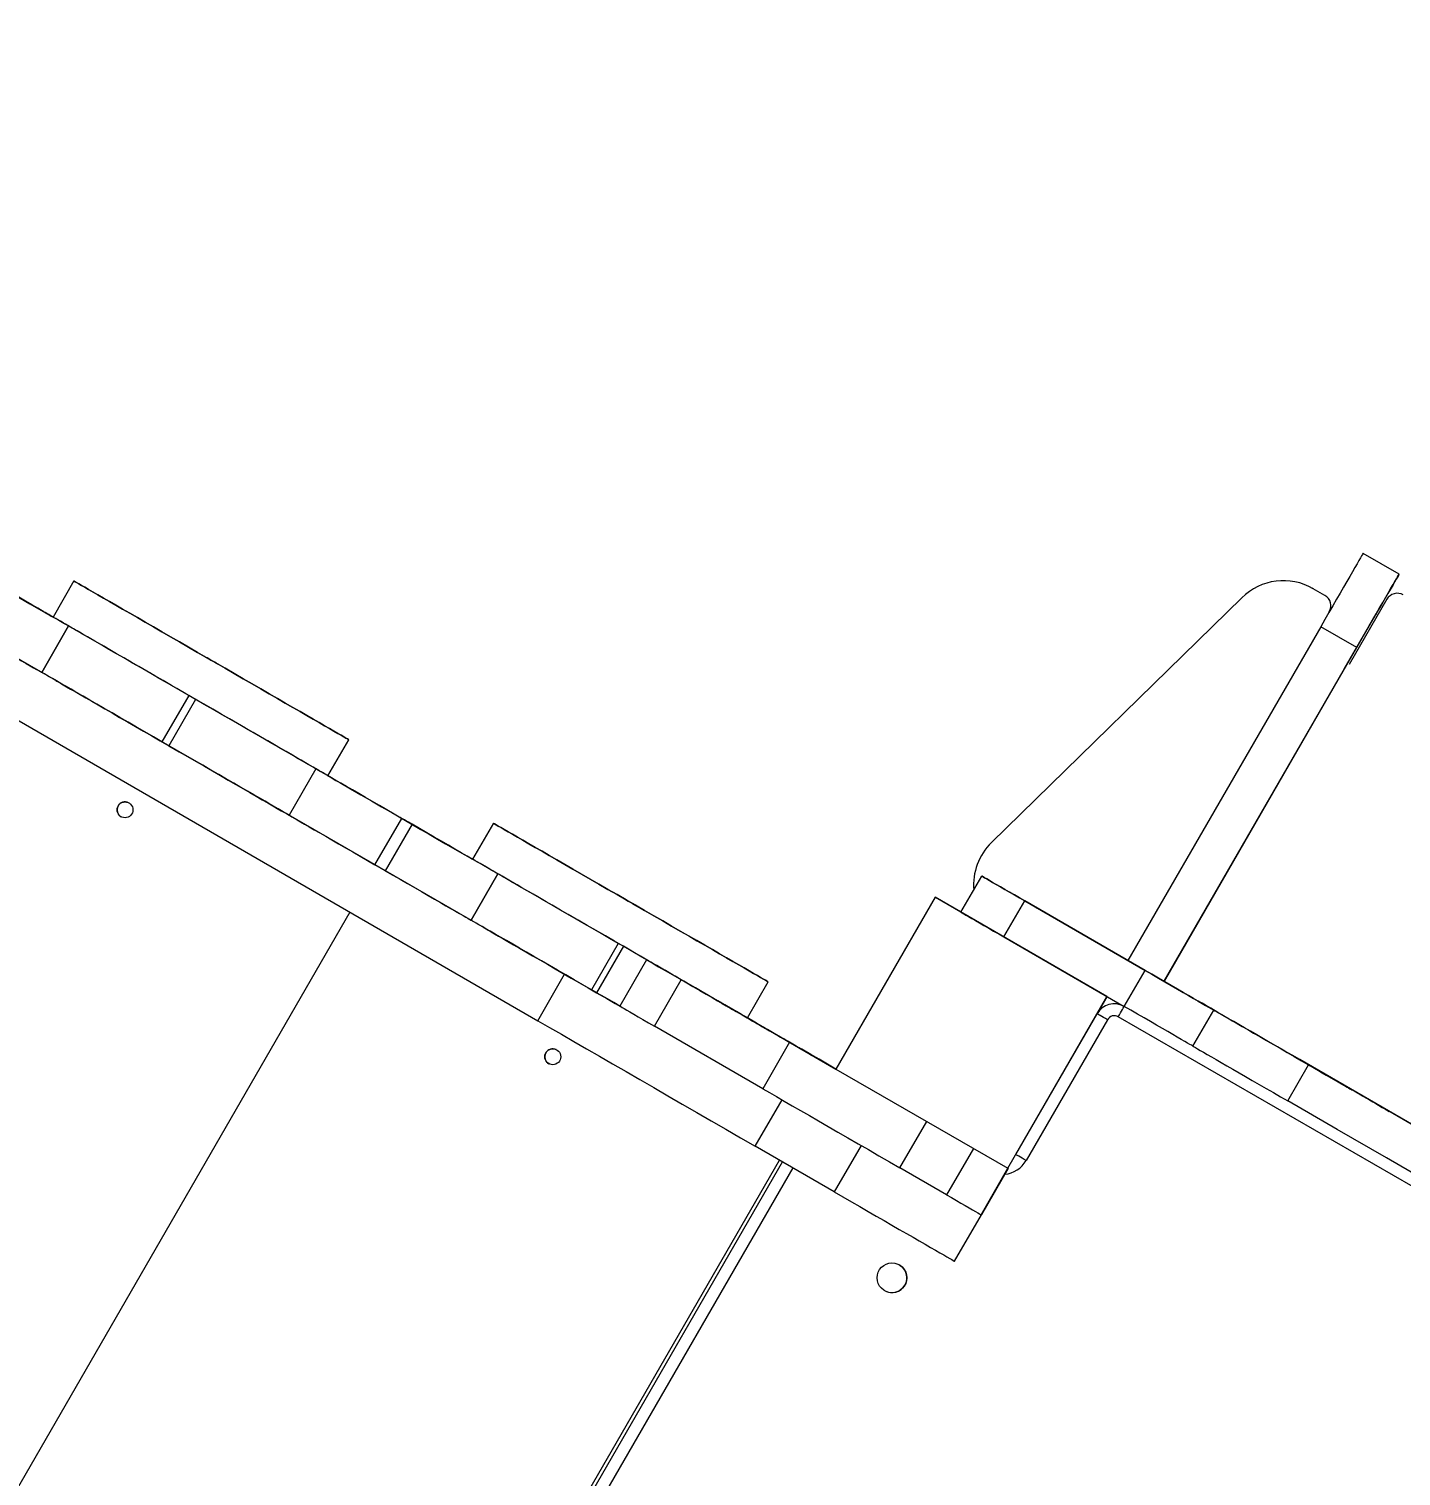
# Model space of a CAD drawing. Header units: millimetres. Extents: x -6089 to 4469, y -5168 to 4598.
# Drawn here: x 754 to 1445, y 1725 to 2454 of the extents above; entities that cross this region are included whole.
import ezdxf

# ---------------------------------------------------------------- set-up
doc = ezdxf.new("R2010")
doc.units = ezdxf.units.MM
doc.layers.add('DIKOM_РАЗМЕР_ОБЪЕКТА', color=7, linetype='Continuous')
doc.styles.add('style1', font='arial.ttf', dxfattribs={"width": 0.8})
doc.dimstyles.new('1-50', dxfattribs={"dimtxt": 300, "dimasz": 200, "dimexe": 100, "dimexo": 0, "dimgap": 100, "dimtad": 1, "dimdec": 0, "dimtxsty": 'style1', "dimcen": 0, "dimclrd": 7, "dimclre": 7, "dimadec": 1, "dimazin": 2, "dimtfac": 1, "dimtdec": 0, "dimtmove": 1, "dimatfit": 3, "dimfxl": 0, "dimlwd": 25, "dimlwe": 18, "dimarcsym": 0})

# ---------------------------------------------------------------- blocks, each defined once
blk = doc.blocks.new('*D16')
at = {"layer": 'Defpoints', "color": 0, "transparency": 16777216}
for p in [(252.15, 2454.22), (-3956.07, -2205.1), (1331.66, -2205.1)]:
    blk.add_point(p, dxfattribs=at)
at = {"layer": 'DIKOM_РАЗМЕР_ОБЪЕКТА', "color": 7, "lineweight": 18, "transparency": 16777216}
for p, q in [((252.15, 2454.22), (-4056.07, 2454.22)), ((1331.66, -2205.1), (-4056.07, -2205.1))]:
    blk.add_line(p, q, dxfattribs=at)
at = {"layer": 'DIKOM_РАЗМЕР_ОБЪЕКТА', "color": 7, "lineweight": 25, "transparency": 16777216}
blk.add_line((-3956.07, 2254.22), (-3956.07, -2005.1), dxfattribs=at)
at = {"layer": 'DIKOM_РАЗМЕР_ОБЪЕКТА', "color": 7, "transparency": 16777216}
for points in [[(-3989.41, 2254.22), (-3922.74, 2254.22), (-3956.07, 2454.22)], [(-3989.41, -2005.1), (-3922.74, -2005.1), (-3956.07, -2205.1)]]:
    blk.add_solid(points, dxfattribs=at)
at = {"layer": 'DIKOM_РАЗМЕР_ОБЪЕКТА', "color": 0, "transparency": 16777216, "insert": (-4209.25, 15.35), "char_height": 300, "attachment_point": 5, "rotation": 90, "style": 'style1'}
blk.add_mtext('4600', dxfattribs=at)

msp = doc.modelspace()

# ---------------------------------------------------------------- linework, layer by layer
at = {"color": 7, "linetype": 'Continuous', "lineweight": 15}
for p, q in [((1023.57, 1977.66), (419.08, 2326.66)), ((405.58, 2303.28), (1010.07, 1954.28)), ((1444.23, 2179.35), (1426.04, 2189.85)), ((776.15, 2175.93), (765.65, 2157.75)), ((1238.72, 2044.07), (1364.95, 2167.5)), ((1400.38, 2172.33), (1400.38, 2172.33)), ((1400.92, 2172.03), (1400.38, 2172.33)), ((1406.85, 2168.6), (1400.92, 2172.03)), ((1406.85, 2168.6), (1400.92, 2172.03)), ((1400.92, 2172.03), (1400.92, 2172.03)), ((1406.85, 2168.6), (1406.85, 2168.6)), ((1438.1, 2166.73), (1419.1, 2133.82)), ((760.47, 2160.74), (760.47, 2160.74)), ((759.94, 2129.87), (773.44, 2153.25)), ((773.44, 2153.25), (759.94, 2129.87)), ((773.44, 2153.25), (773.44, 2153.25)), ((1404.7, 2152.89), (1307.54, 1984.61)), ((1422.89, 2142.39), (1404.7, 2152.89)), ((1416.58, 2131.45), (1432.3, 2158.68)), ((1325.73, 1974.11), (1422.89, 2142.39)), ((759.94, 2129.87), (759.94, 2129.87)), ((766.87, 2125.87), (766.86, 2125.87)), ((766.87, 2125.86), (766.87, 2125.87)), ((1412.23, 2123.93), (1325.73, 1974.1)), ((834.06, 2118.25), (820.56, 2094.87)), ((837.53, 2116.25), (824.03, 2092.87)), ((837.53, 2116.25), (834.06, 2118.25)), ((824.03, 2092.87), (820.56, 2094.87)), ((904.22, 2077.75), (914.72, 2095.93)), ((824.01, 2092.88), (829.21, 2089.88)), ((898.13, 2081.26), (884.63, 2057.88)), ((898.13, 2081.26), (898.15, 2081.25)), ((904.22, 2077.75), (904.85, 2077.38)), ((904.23, 2077.74), (904.22, 2077.75)), ((904.23, 2077.74), (904.22, 2077.75)), ((904.23, 2077.74), (904.23, 2077.74)), ((909.42, 2074.74), (909.43, 2074.74)), ((927.93, 2032.88), (941.43, 2056.26)), ((946.62, 2053.26), (933.12, 2029.88)), ((946.62, 2053.26), (941.43, 2056.26)), ((987.64, 2053.83), (977.14, 2035.64)), ((976.1, 2036.25), (976.1, 2036.25)), ((933.12, 2029.88), (927.93, 2032.88)), ((976.43, 2004.88), (989.93, 2028.26)), ((989.93, 2028.26), (976.43, 2004.88)), ((989.93, 2028.26), (989.93, 2028.26)), ((1223.35, 2008.96), (1233.85, 2027.15)), ((1233.86, 2027.15), (1233.85, 2027.15)), ((1233.88, 2027.13), (1233.87, 2027.14)), ((1233.87, 2027.13), (1233.87, 2027.14)), ((1210.35, 2016.47), (1160.35, 1929.87)), ((1296.95, 1966.47), (1210.35, 2016.47)), ((1210.35, 2016.47), (1210.46, 2016.41)), ((1223.36, 2008.96), (1210.46, 2016.41)), ((1245, 1996.46), (1255.5, 2014.65)), ((1255.5, 2014.65), (1316.13, 1979.65)), ((1316.13, 1979.64), (1255.51, 2014.64)), ((1255.52, 2014.64), (1316.15, 1979.64)), ((1316.15, 1979.63), (1255.53, 2014.63)), ((915.32, 2008.98), (619.32, 1496.29)), ((976.43, 2004.88), (976.43, 2004.88)), ((982.49, 2001.37), (982.49, 2001.38)), ((982.5, 2001.37), (982.5, 2001.37)), ((1050.56, 1993.26), (1037.06, 1969.87)), ((1053.15, 1991.76), (1039.65, 1968.37)), ((1053.15, 1991.76), (1050.56, 1993.26)), ((1245, 1996.46), (1305.63, 1961.46)), ((1064.86, 1985), (1051.36, 1961.62)), ((1010.07, 1954.28), (1023.57, 1977.66)), ((1305.63, 1961.46), (1316.13, 1979.65)), ((1039.65, 1968.37), (1037.06, 1969.87)), ((1068.83, 1951.53), (1082.33, 1974.91)), ((1136.97, 1943.36), (1082.33, 1974.91)), ((1115.71, 1955.64), (1126.21, 1973.83)), ((1039.64, 1968.38), (1044.84, 1965.38)), ((1246.95, 1879.87), (1296.95, 1966.47)), ((1297.04, 1966.42), (1292.51, 1958.58)), ((1113.77, 1956.76), (1113.77, 1956.76)), ((1113.77, 1956.76), (1113.77, 1956.76)), ((1115.71, 1955.64), (1118.12, 1954.25)), ((1115.71, 1955.64), (1134.59, 1944.74)), ((1119.86, 1953.25), (1115.71, 1955.64)), ((1251, 1886.77), (1292, 1957.78)), ((1305.48, 1961.54), (1305.48, 1961.54)), ((1340.26, 1941.46), (1350.76, 1959.65)), ((1350.76, 1959.65), (1350.76, 1959.65)), ((1350.78, 1959.64), (1350.77, 1959.64)), ((1350.8, 1959.63), (1350.79, 1959.63)), ((1123.47, 1919.98), (1068.83, 1951.53)), ((1119.86, 1953.25), (1118.12, 1954.25)), ((1119.86, 1953.25), (1119.86, 1953.25)), ((1125.05, 1950.25), (1125.05, 1950.25)), ((1297.2, 1954.78), (1256.2, 1883.77)), ((1136.97, 1943.36), (1123.47, 1919.98)), ((1136.28, 1943.76), (1160.35, 1929.87)), ((1632.88, 1796.77), (1394.1, 1934.63)), ((1394.54, 1934.38), (1394.54, 1934.37)), ((1160.35, 1929.87), (1246.95, 1879.87)), ((1388.12, 1913.83), (1398.62, 1932.02)), ((1402.26, 1929.92), (1407.17, 1927.08)), ((1411.02, 1924.86), (1413.29, 1923.55)), ((1413.29, 1923.55), (1413.29, 1923.55)), ((1420.08, 1919.63), (1420.26, 1919.52)), ((1420.52, 1919.38), (1420.53, 1919.37)), ((1424.38, 1917.14), (1429.29, 1914.31)), ((1437, 1909.86), (1439.26, 1908.56)), ((1159.5, 1868.01), (1119.64, 1891.02)), ((835.83, 1371.29), (1131.83, 1883.98)), ((835.83, 1371.29), (1131.83, 1883.98)), ((837.4, 1370.39), (1133.4, 1883.07)), ((1216.14, 1866.48), (1192.6, 1880.07)), ((1233.46, 1856.48), (1246.96, 1879.86)), ((1246.99, 1879.85), (1233.49, 1856.46)), ((1233.64, 1856.38), (1247.14, 1879.76)), ((1247.15, 1879.75), (1233.65, 1856.37)), ((1246.95, 1879.87), (1246.99, 1879.85)), ((1246.99, 1879.85), (1246.96, 1879.86)), ((1247.14, 1879.76), (1246.99, 1879.85)), ((1247, 1879.84), (1247.15, 1879.75)), ((1247.15, 1879.75), (1247.14, 1879.76)), ((1220.12, 1833), (1233.62, 1856.39)), ((1220.14, 1832.99), (1233.64, 1856.38)), ((1233.62, 1856.39), (1233.47, 1856.47)), ((1233.64, 1856.38), (1233.62, 1856.39)), ((1233.65, 1856.37), (1233.64, 1856.38)), ((1220.12, 1833), (1220.14, 1832.99)), ((1184.97, 1818.08), (1184.97, 1818.08))]:
    msp.add_line(p, q, dxfattribs=at)
at = {"color": 8, "linetype": 'Continuous', "lineweight": 15}
for p, q in [((760.47, 2160.74), (760.47, 2160.74)), ((1255.52, 2014.64), (1255.52, 2014.64)), ((1316.15, 1979.64), (1316.15, 1979.64)), ((1686.5, 1734.63), (1302.66, 1956.25)), ((1394.54, 1934.37), (1394.54, 1934.37)), ((1402.26, 1929.92), (1402.26, 1929.92)), ((1407.17, 1927.08), (1407.17, 1927.08)), ((1411.02, 1924.86), (1411.02, 1924.86)), ((1119.64, 1891.02), (1133.14, 1914.4)), ((1192.6, 1880.07), (1206.1, 1903.45)), ((1173, 1891.39), (1159.5, 1868.01)), ((1229.64, 1889.86), (1216.14, 1866.48)), ((1138.59, 1880.07), (842.59, 1367.39))]:
    msp.add_line(p, q, dxfattribs=at)
at = {"color": 7, "linetype": 'Continuous', "lineweight": 15, "flags": 128}
for points in [[(1426.04, 2189.85), (1425.97, 2189.73), (1425.73, 2189.3), (1425.31, 2188.57), (1424.71, 2187.54), (1423.95, 2186.22), (1423.02, 2184.62), (1421.94, 2182.75), (1420.71, 2180.62), (1419.34, 2178.25), (1417.84, 2175.65), (1416.23, 2172.85), (1414.5, 2169.86), (1412.68, 2166.7), (1410.77, 2163.4), (1408.8, 2159.99), (1406.77, 2156.47), (1404.7, 2152.89)], [(773.44, 2153.25), (773.27, 2153.35), (772.78, 2153.63), (771.96, 2154.1), (770.82, 2154.76), (769.38, 2155.59), (767.63, 2156.6), (765.6, 2157.77), (763.3, 2159.1), (760.75, 2160.57), (757.97, 2162.18), (754.97, 2163.91), (751.78, 2165.75), (748.43, 2167.69), (744.94, 2169.7), (741.34, 2171.78), (737.65, 2173.91), (733.91, 2176.07), (730.13, 2178.25)], [(776.15, 2175.93), (776.31, 2175.84), (776.77, 2175.57), (777.54, 2175.13), (778.62, 2174.51), (779.99, 2173.72), (781.65, 2172.76), (783.6, 2171.63), (785.83, 2170.35), (788.32, 2168.91), (791.07, 2167.32), (794.06, 2165.6), (797.27, 2163.74), (800.71, 2161.75), (804.34, 2159.66), (808.16, 2157.45), (812.14, 2155.15), (816.28, 2152.77), (820.54, 2150.31), (824.91, 2147.78), (829.38, 2145.2), (833.92, 2142.58), (838.51, 2139.93), (843.13, 2137.27), (847.76, 2134.59), (852.38, 2131.92), (856.96, 2129.28), (861.5, 2126.66), (865.97, 2124.08), (870.34, 2121.55), (874.6, 2119.09), (878.74, 2116.71), (882.72, 2114.41), (886.54, 2112.2), (890.17, 2110.1), (893.6, 2108.12), (896.82, 2106.26), (899.81, 2104.54), (902.56, 2102.95), (905.05, 2101.51), (907.27, 2100.23), (909.22, 2099.1), (910.89, 2098.14), (912.26, 2097.35), (913.33, 2096.73), (914.1, 2096.29), (914.56, 2096.02), (914.72, 2095.93), (914.56, 2096.02), (914.1, 2096.29), (913.33, 2096.73), (912.25, 2097.35), (910.88, 2098.15), (909.22, 2099.11), (907.27, 2100.23), (905.04, 2101.52), (902.55, 2102.96), (899.8, 2104.54), (896.82, 2106.27), (893.6, 2108.13), (890.16, 2110.11), (886.53, 2112.21), (882.71, 2114.41), (878.73, 2116.71), (874.59, 2119.1), (870.33, 2121.56), (865.96, 2124.08), (861.49, 2126.66), (856.95, 2129.28), (852.37, 2131.93), (847.75, 2134.6), (843.12, 2137.27), (838.5, 2139.94), (833.91, 2142.59), (829.37, 2145.21), (824.9, 2147.79), (820.53, 2150.31), (816.27, 2152.77), (812.14, 2155.16), (808.15, 2157.46), (804.33, 2159.66), (800.7, 2161.76), (797.27, 2163.74), (794.05, 2165.6), (791.06, 2167.33), (788.31, 2168.91), (785.82, 2170.35), (783.6, 2171.63), (781.65, 2172.76), (779.99, 2173.72), (778.61, 2174.51), (777.54, 2175.13), (776.77, 2175.58), (776.31, 2175.84), (776.15, 2175.93)], [(1422.89, 2142.39), (1424.96, 2145.97), (1426.98, 2149.49), (1428.96, 2152.9), (1430.86, 2156.2), (1432.69, 2159.36), (1434.41, 2162.35), (1436.03, 2165.15), (1437.53, 2167.75), (1438.9, 2170.12), (1440.13, 2172.25), (1441.21, 2174.12), (1442.14, 2175.72), (1442.9, 2177.04), (1443.49, 2178.07), (1443.91, 2178.8), (1444.16, 2179.23), (1444.23, 2179.35), (1444.12, 2179.16), (1443.84, 2178.67), (1443.38, 2177.87), (1442.75, 2176.78), (1441.95, 2175.4), (1440.99, 2173.73), (1439.88, 2171.8), (1438.62, 2169.62), (1437.22, 2167.2), (1435.69, 2164.55), (1434.05, 2161.71), (1432.3, 2158.68)], [(747.08, 2168.47), (754.01, 2164.47), (760.73, 2160.59), (765.65, 2157.75)], [(765.59, 2157.78), (764.75, 2158.27), (763.55, 2158.96), (762.5, 2159.57), (761.64, 2160.06), (761, 2160.43), (760.6, 2160.66), (760.47, 2160.74)], [(760.47, 2160.74), (760.6, 2160.66), (761, 2160.43), (761.64, 2160.07), (762.5, 2159.57), (763.55, 2158.96), (764.75, 2158.27), (765.64, 2157.75)], [(716.63, 2154.87), (720.41, 2152.69), (724.15, 2150.53), (727.84, 2148.4), (731.44, 2146.32), (734.93, 2144.3), (738.28, 2142.37), (741.47, 2140.53), (744.47, 2138.8), (747.25, 2137.19), (749.8, 2135.72), (752.1, 2134.39), (754.13, 2133.22), (755.88, 2132.21), (757.32, 2131.38), (758.46, 2130.72), (759.28, 2130.25), (759.77, 2129.96), (759.94, 2129.87)], [(904.22, 2077.75), (904.22, 2077.75), (904.06, 2077.83), (903.6, 2078.1), (902.83, 2078.55), (901.75, 2079.17), (900.38, 2079.96), (898.72, 2080.92), (896.77, 2082.05), (894.54, 2083.33), (892.05, 2084.77), (889.3, 2086.35), (886.32, 2088.08), (883.1, 2089.94), (879.66, 2091.92), (876.03, 2094.02), (872.21, 2096.22), (868.23, 2098.52), (864.09, 2100.91), (859.83, 2103.37), (855.46, 2105.9), (850.99, 2108.48), (846.45, 2111.09), (841.87, 2113.74), (837.25, 2116.41), (832.62, 2119.08), (828, 2121.75), (823.41, 2124.4), (818.87, 2127.02), (814.4, 2129.6), (810.03, 2132.12), (805.77, 2134.58), (801.64, 2136.97), (797.65, 2139.27), (793.83, 2141.47), (790.2, 2143.57), (786.77, 2145.55), (783.55, 2147.41), (780.56, 2149.14), (777.81, 2150.72), (775.32, 2152.16), (773.1, 2153.45), (771.15, 2154.57), (769.49, 2155.53), (768.11, 2156.32), (767.04, 2156.94), (766.27, 2157.39), (765.81, 2157.66), (765.65, 2157.75), (765.65, 2157.75)], [(834.06, 2118.25), (829.74, 2120.75), (825.44, 2123.23), (821.18, 2125.69), (816.98, 2128.11), (812.88, 2130.48), (808.88, 2132.79), (805.01, 2135.02), (801.29, 2137.17), (797.73, 2139.22), (794.36, 2141.17), (791.2, 2143), (788.25, 2144.7), (785.53, 2146.27), (783.06, 2147.69), (780.85, 2148.97), (778.92, 2150.09), (777.26, 2151.04), (775.89, 2151.83), (774.82, 2152.45), (774.06, 2152.89), (773.59, 2153.16), (773.44, 2153.25)], [(841.97, 2137.93), (842.13, 2137.84), (842.57, 2137.58), (843.28, 2137.18), (844.17, 2136.66), (845.18, 2136.08), (846.21, 2135.49), (847.17, 2134.93), (847.98, 2134.47), (848.56, 2134.13), (848.86, 2133.95), (848.86, 2133.95), (848.56, 2134.13), (847.97, 2134.47), (847.17, 2134.93), (846.21, 2135.49), (845.18, 2136.08), (844.17, 2136.66), (843.28, 2137.18), (842.57, 2137.58), (842.13, 2137.84), (841.97, 2137.93)], [(820.56, 2094.87), (816.24, 2097.36), (811.94, 2099.85), (807.68, 2102.31), (803.48, 2104.73), (799.38, 2107.1), (795.38, 2109.41), (791.51, 2111.64), (787.79, 2113.79), (784.23, 2115.84), (780.86, 2117.79), (777.7, 2119.62), (774.75, 2121.32), (772.03, 2122.89), (769.56, 2124.31), (767.35, 2125.59), (765.42, 2126.7), (763.76, 2127.66), (762.39, 2128.45), (761.32, 2129.07), (760.56, 2129.51), (760.09, 2129.78), (759.94, 2129.87)], [(766.86, 2125.87), (767.02, 2125.78), (767.49, 2125.5), (768.29, 2125.05), (769.39, 2124.41), (770.81, 2123.59), (772.52, 2122.61), (774.51, 2121.45), (776.79, 2120.14), (779.32, 2118.67), (782.11, 2117.07), (785.13, 2115.32), (788.37, 2113.45), (791.81, 2111.46), (795.43, 2109.38), (799.21, 2107.19), (803.13, 2104.93), (807.16, 2102.6), (811.29, 2100.22), (815.49, 2097.79), (819.74, 2095.34), (824.01, 2092.88)], [(898.15, 2081.25), (897.99, 2081.34), (897.53, 2081.61), (896.76, 2082.05), (895.69, 2082.67), (894.32, 2083.46), (892.67, 2084.41), (890.73, 2085.53), (888.52, 2086.81), (886.06, 2088.23), (883.34, 2089.8), (880.39, 2091.5), (877.23, 2093.33), (873.86, 2095.27), (870.3, 2097.33), (866.58, 2099.47), (862.71, 2101.71), (858.71, 2104.02), (854.61, 2106.39), (850.41, 2108.81), (846.16, 2111.27), (841.85, 2113.75), (837.53, 2116.25)], [(884.63, 2057.88), (884.49, 2057.96), (884.03, 2058.22), (883.26, 2058.67), (882.19, 2059.29), (880.82, 2060.07), (879.17, 2061.03), (877.23, 2062.15), (875.02, 2063.42), (872.56, 2064.85), (869.84, 2066.42), (866.89, 2068.12), (863.73, 2069.95), (860.36, 2071.89), (856.8, 2073.94), (853.08, 2076.09), (849.21, 2078.33), (845.21, 2080.63), (841.11, 2083.01), (836.91, 2085.43), (832.66, 2087.88), (828.35, 2090.37), (824.03, 2092.87)], [(829.21, 2089.88), (833.48, 2087.41), (837.73, 2084.96), (841.93, 2082.53), (846.05, 2080.15), (850.09, 2077.82), (854.01, 2075.56), (857.79, 2073.38), (861.41, 2071.29), (864.84, 2069.3), (868.08, 2067.43), (871.11, 2065.68), (873.9, 2064.07), (876.43, 2062.61), (878.71, 2061.3), (880.71, 2060.14), (882.42, 2059.16), (883.83, 2058.34), (884.63, 2057.88)], [(941.43, 2056.26), (937.65, 2058.44), (933.91, 2060.6), (930.22, 2062.73), (926.62, 2064.81), (923.13, 2066.83), (919.78, 2068.76), (916.59, 2070.6), (913.6, 2072.33), (910.81, 2073.94), (908.26, 2075.41), (905.96, 2076.74), (903.93, 2077.91), (902.19, 2078.92), (900.74, 2079.75), (899.61, 2080.41), (898.79, 2080.88), (898.3, 2081.16), (898.13, 2081.26)], [(909.43, 2074.74), (909.29, 2074.82), (908.9, 2075.04), (908.26, 2075.41), (907.4, 2075.91), (906.35, 2076.52), (905.15, 2077.21), (904.22, 2077.75)], [(904.26, 2077.72), (905.15, 2077.21), (906.35, 2076.52), (907.4, 2075.91), (908.26, 2075.41), (908.9, 2075.04), (909.29, 2074.82), (909.42, 2074.74)], [(904.85, 2077.38), (910.22, 2074.28), (915.58, 2071.19), (920.89, 2068.12), (926.14, 2065.09), (931.31, 2062.11), (936.37, 2059.18), (941.32, 2056.33), (946.12, 2053.55), (950.77, 2050.87), (955.23, 2048.29), (959.51, 2045.82), (963.57, 2043.48)], [(884.63, 2057.88), (884.8, 2057.78), (885.29, 2057.5), (886.11, 2057.02), (887.24, 2056.37), (888.69, 2055.53), (890.43, 2054.53), (892.46, 2053.36), (894.76, 2052.03), (897.31, 2050.55), (900.1, 2048.95), (903.09, 2047.22), (906.28, 2045.38), (909.63, 2043.44), (913.12, 2041.43), (916.72, 2039.35), (920.41, 2037.22), (924.15, 2035.06), (927.93, 2032.88)], [(940.57, 2056.76), (940.72, 2056.67), (941.17, 2056.41), (941.87, 2056.01), (942.76, 2055.49), (943.77, 2054.91), (944.8, 2054.31), (945.76, 2053.76), (946.57, 2053.29), (947.15, 2052.96), (947.46, 2052.78), (947.46, 2052.78), (947.15, 2052.96), (946.57, 2053.29), (945.76, 2053.76), (944.8, 2054.31), (943.77, 2054.91), (942.77, 2055.49), (941.87, 2056.01), (941.17, 2056.41), (940.72, 2056.67), (940.57, 2056.76)], [(944.5, 2054.49), (944.65, 2054.4), (945.1, 2054.14), (945.8, 2053.74), (946.7, 2053.22), (947.7, 2052.64), (948.73, 2052.04), (949.7, 2051.49), (950.5, 2051.02), (951.08, 2050.69), (951.39, 2050.51), (951.39, 2050.51), (951.08, 2050.69), (950.5, 2051.02), (949.7, 2051.49), (948.73, 2052.04), (947.7, 2052.64), (946.7, 2053.22), (945.8, 2053.73), (945.1, 2054.14), (944.65, 2054.4), (944.5, 2054.49)], [(989.93, 2028.26), (989.76, 2028.35), (989.27, 2028.64), (988.45, 2029.11), (987.32, 2029.77), (985.87, 2030.6), (984.13, 2031.61), (982.1, 2032.78), (979.8, 2034.11), (977.24, 2035.58), (974.46, 2037.19), (971.46, 2038.92), (968.28, 2040.76), (964.93, 2042.69), (961.44, 2044.71), (957.83, 2046.79), (954.14, 2048.92), (950.4, 2051.08), (946.62, 2053.26)], [(987.64, 2053.83), (987.8, 2053.74), (988.26, 2053.47), (989.03, 2053.03), (990.1, 2052.41), (991.48, 2051.61), (993.14, 2050.65), (995.09, 2049.53), (997.32, 2048.24), (999.81, 2046.8), (1002.55, 2045.22), (1005.54, 2043.49), (1008.76, 2041.63), (1012.2, 2039.65), (1015.83, 2037.55), (1019.65, 2035.35), (1023.63, 2033.05), (1027.77, 2030.66), (1032.03, 2028.2), (1036.4, 2025.68), (1040.87, 2023.1), (1045.41, 2020.48), (1049.99, 2017.83), (1054.61, 2015.16), (1059.24, 2012.49), (1063.86, 2009.82), (1068.45, 2007.17), (1072.99, 2004.55), (1077.46, 2001.97), (1081.83, 1999.45), (1086.09, 1996.99), (1090.22, 1994.6), (1094.21, 1992.3), (1098.02, 1990.1), (1101.66, 1988), (1105.09, 1986.02), (1108.31, 1984.16), (1111.3, 1982.43), (1114.05, 1980.85), (1116.54, 1979.41), (1118.76, 1978.13), (1120.71, 1977), (1122.37, 1976.04), (1123.75, 1975.25), (1124.82, 1974.63), (1125.59, 1974.18), (1126.05, 1973.92), (1126.21, 1973.83), (1126.05, 1973.92), (1125.59, 1974.19), (1124.82, 1974.63), (1123.74, 1975.25), (1122.37, 1976.04), (1120.71, 1977), (1118.76, 1978.13), (1116.53, 1979.41), (1114.04, 1980.85), (1111.29, 1982.44), (1108.3, 1984.16), (1105.08, 1986.02), (1101.65, 1988.01), (1098.02, 1990.1), (1094.2, 1992.31), (1090.22, 1994.61), (1086.08, 1996.99), (1081.82, 1999.45), (1077.45, 2001.98), (1072.98, 2004.56), (1068.44, 2007.18), (1063.85, 2009.83), (1059.23, 2012.49), (1054.6, 2015.17), (1049.98, 2017.83), (1045.4, 2020.48), (1040.86, 2023.1), (1036.39, 2025.68), (1032.02, 2028.21), (1027.76, 2030.67), (1023.62, 2033.05), (1019.64, 2035.35), (1015.82, 2037.56), (1012.19, 2039.66), (1008.76, 2041.64), (1005.54, 2043.5), (1002.55, 2045.22), (999.8, 2046.81), (997.31, 2048.25), (995.09, 2049.53), (993.14, 2050.66), (991.47, 2051.62), (990.1, 2052.41), (989.03, 2053.03), (988.26, 2053.47), (987.8, 2053.74), (987.64, 2053.83)], [(963.57, 2043.48), (970.51, 2039.47), (977.14, 2035.64)], [(977.14, 2035.64), (976.62, 2035.94), (976.23, 2036.17), (976.1, 2036.25)], [(976.1, 2036.25), (976.23, 2036.17), (976.62, 2035.94), (977.14, 2035.64)], [(1115.71, 1955.64), (1115.71, 1955.64), (1115.55, 1955.73), (1115.09, 1956), (1114.32, 1956.44), (1113.24, 1957.06), (1111.87, 1957.86), (1110.21, 1958.82), (1108.26, 1959.94), (1106.03, 1961.23), (1103.54, 1962.67), (1100.79, 1964.25), (1097.8, 1965.98), (1094.58, 1967.84), (1091.15, 1969.82), (1087.52, 1971.92), (1083.7, 1974.12), (1079.72, 1976.42), (1075.58, 1978.81), (1071.32, 1981.27), (1066.95, 1983.79), (1062.48, 1986.37), (1057.94, 1988.99), (1053.35, 1991.64), (1048.73, 1994.31), (1044.1, 1996.98), (1039.48, 1999.65), (1034.9, 2002.3), (1030.36, 2004.92), (1025.89, 2007.5), (1021.52, 2010.02), (1017.26, 2012.48), (1013.12, 2014.87), (1009.14, 2017.17), (1005.32, 2019.37), (1001.69, 2021.47), (998.26, 2023.45), (995.04, 2025.31), (992.05, 2027.04), (989.3, 2028.62), (986.81, 2030.06), (984.59, 2031.34), (982.64, 2032.47), (980.97, 2033.43), (979.6, 2034.22), (978.53, 2034.84), (977.76, 2035.29), (977.3, 2035.55), (977.14, 2035.64), (977.14, 2035.64)], [(933.12, 2029.88), (936.9, 2027.7), (940.64, 2025.54), (944.33, 2023.41), (947.94, 2021.33), (951.43, 2019.31), (954.78, 2017.38), (957.96, 2015.54), (960.96, 2013.81), (963.74, 2012.2), (966.3, 2010.73), (968.6, 2009.4), (970.63, 2008.23), (972.37, 2007.22), (973.82, 2006.38), (974.95, 2005.73), (975.77, 2005.26), (976.26, 2004.97), (976.43, 2004.88)], [(1050.56, 1993.26), (1046.23, 1995.75), (1041.93, 1998.24), (1037.67, 2000.7), (1033.48, 2003.12), (1029.37, 2005.49), (1025.37, 2007.8), (1021.5, 2010.03), (1017.78, 2012.18), (1014.23, 2014.23), (1010.86, 2016.18), (1007.69, 2018.01), (1004.74, 2019.71), (1002.02, 2021.28), (999.56, 2022.7), (997.35, 2023.98), (995.41, 2025.09), (993.75, 2026.05), (992.39, 2026.84), (991.32, 2027.46), (990.55, 2027.9), (990.08, 2028.17), (989.93, 2028.26)], [(1233.85, 2027.15), (1234.01, 2027.06), (1234.48, 2026.78), (1235.26, 2026.33), (1236.33, 2025.72), (1237.69, 2024.93), (1239.3, 2024), (1241.15, 2022.94), (1243.21, 2021.75), (1245.44, 2020.46), (1247.83, 2019.08), (1250.32, 2017.64), (1252.89, 2016.15), (1255.5, 2014.65)], [(1255.51, 2014.64), (1252.9, 2016.15), (1250.33, 2017.64), (1247.83, 2019.08), (1245.45, 2020.45), (1243.21, 2021.75), (1241.15, 2022.93), (1239.3, 2024), (1237.69, 2024.93), (1236.34, 2025.71), (1235.26, 2026.33), (1234.49, 2026.78), (1234.02, 2027.05), (1233.86, 2027.15)], [(1233.87, 2027.14), (1234.03, 2027.04), (1234.5, 2026.77), (1235.28, 2026.32), (1236.35, 2025.7), (1237.71, 2024.92), (1239.32, 2023.99), (1241.17, 2022.92), (1243.23, 2021.74), (1245.46, 2020.45), (1247.85, 2019.07), (1250.34, 2017.63), (1252.91, 2016.14), (1255.52, 2014.64)], [(1255.53, 2014.63), (1252.92, 2016.14), (1250.35, 2017.62), (1247.85, 2019.07), (1245.47, 2020.44), (1243.23, 2021.73), (1241.17, 2022.92), (1239.32, 2023.99), (1237.71, 2024.92), (1236.36, 2025.7), (1235.28, 2026.32), (1234.51, 2026.77), (1234.04, 2027.04), (1233.88, 2027.13)], [(1053.46, 2015.83), (1053.61, 2015.74), (1054.06, 2015.48), (1054.76, 2015.08), (1055.66, 2014.56), (1056.67, 2013.98), (1057.7, 2013.38), (1058.66, 2012.83), (1059.46, 2012.36), (1060.05, 2012.03), (1060.35, 2011.85), (1060.35, 2011.85), (1060.04, 2012.03), (1059.46, 2012.36), (1058.66, 2012.83), (1057.69, 2013.38), (1056.66, 2013.98), (1055.66, 2014.56), (1054.76, 2015.08), (1054.06, 2015.48), (1053.61, 2015.74), (1053.46, 2015.83)], [(1223.35, 2008.96), (1223.51, 2008.87), (1223.98, 2008.6), (1224.76, 2008.15), (1225.83, 2007.53), (1227.19, 2006.75), (1228.8, 2005.82), (1230.65, 2004.75), (1232.71, 2003.56), (1234.94, 2002.27), (1237.33, 2000.89), (1239.82, 1999.45), (1242.39, 1997.97), (1245, 1996.46)], [(1261.13, 2011.4), (1261.3, 2011.3), (1261.77, 2011.03), (1262.51, 2010.6), (1263.42, 2010.08), (1264.42, 2009.5), (1265.38, 2008.94), (1266.22, 2008.46), (1266.83, 2008.11), (1267.16, 2007.92), (1267.16, 2007.92), (1266.83, 2008.11), (1266.22, 2008.46), (1265.38, 2008.94), (1264.42, 2009.5), (1263.42, 2010.08), (1262.51, 2010.6), (1261.77, 2011.03), (1261.3, 2011.3), (1261.13, 2011.4)], [(1261.15, 2011.39), (1261.32, 2011.29), (1261.79, 2011.02), (1262.53, 2010.59), (1263.44, 2010.07), (1264.44, 2009.49), (1265.4, 2008.93), (1266.24, 2008.45), (1266.85, 2008.1), (1267.18, 2007.91), (1267.18, 2007.91), (1266.85, 2008.1), (1266.24, 2008.45), (1265.4, 2008.93), (1264.44, 2009.49), (1263.44, 2010.06), (1262.53, 2010.59), (1261.79, 2011.02), (1261.32, 2011.29), (1261.15, 2011.39)], [(1037.06, 1969.87), (1032.73, 1972.37), (1028.43, 1974.85), (1024.17, 1977.31), (1019.98, 1979.73), (1015.87, 1982.1), (1011.87, 1984.41), (1008, 1986.65), (1004.28, 1988.8), (1000.73, 1990.85), (997.36, 1992.79), (994.19, 1994.62), (991.24, 1996.33), (988.52, 1997.89), (986.06, 1999.32), (983.85, 2000.59), (981.91, 2001.71), (980.25, 2002.67), (978.89, 2003.46), (977.82, 2004.08), (977.05, 2004.52), (976.58, 2004.79), (976.43, 2004.88)], [(982.49, 2001.38), (982.65, 2001.29), (983.13, 2001.01), (983.92, 2000.55), (985.03, 1999.91), (986.44, 1999.1), (988.15, 1998.11), (990.14, 1996.96), (992.42, 1995.64), (994.96, 1994.18), (997.74, 1992.57), (1000.77, 1990.83), (1004.01, 1988.95), (1007.44, 1986.97), (1011.06, 1984.88), (1014.84, 1982.7), (1018.76, 1980.44), (1022.79, 1978.11), (1026.92, 1975.72), (1031.12, 1973.3), (1035.37, 1970.85), (1039.64, 1968.38)], [(1113.77, 1956.76), (1113.62, 1956.85), (1113.16, 1957.11), (1112.39, 1957.56), (1111.32, 1958.18), (1109.95, 1958.96), (1108.3, 1959.92), (1106.36, 1961.04), (1104.15, 1962.31), (1101.68, 1963.74), (1098.97, 1965.31), (1096.02, 1967.01), (1092.85, 1968.84), (1089.48, 1970.78), (1085.93, 1972.83), (1082.21, 1974.98), (1078.34, 1977.22), (1074.34, 1979.52), (1070.23, 1981.9), (1066.04, 1984.32), (1061.78, 1986.77), (1057.48, 1989.26), (1053.15, 1991.76)], [(1082.33, 1974.91), (1079.31, 1976.65), (1076.56, 1978.24), (1074.08, 1979.67), (1071.88, 1980.94), (1069.97, 1982.05), (1068.36, 1982.98), (1067.04, 1983.74), (1066.03, 1984.32), (1065.33, 1984.73), (1064.94, 1984.95), (1064.87, 1984.99), (1065.11, 1984.85), (1065.66, 1984.54), (1066.52, 1984.04), (1067.69, 1983.36), (1069.16, 1982.51), (1070.94, 1981.49)], [(1070.94, 1981.49), (1075.67, 1978.75), (1080.12, 1976.19), (1084.28, 1973.79), (1088.14, 1971.56), (1091.71, 1969.5), (1094.98, 1967.61), (1097.95, 1965.9), (1100.61, 1964.35), (1102.98, 1962.99), (1105.04, 1961.8), (1106.8, 1960.78), (1108.25, 1959.95)], [(1350.76, 1959.65), (1350.6, 1959.74), (1350.1, 1960.03), (1349.27, 1960.51), (1348.13, 1961.17), (1346.67, 1962.01), (1344.93, 1963.02), (1342.9, 1964.19), (1340.62, 1965.51), (1338.1, 1966.96), (1335.37, 1968.54), (1332.45, 1970.22), (1329.38, 1971.99), (1326.18, 1973.84), (1322.88, 1975.75), (1319.52, 1977.69), (1316.13, 1979.65)], [(1316.13, 1979.64), (1319.53, 1977.68), (1322.89, 1975.74), (1326.19, 1973.84), (1329.39, 1971.99), (1332.46, 1970.22), (1335.38, 1968.53), (1338.11, 1966.96), (1340.63, 1965.5), (1342.91, 1964.18), (1344.94, 1963.01), (1346.68, 1962.01), (1348.14, 1961.17), (1349.28, 1960.5), (1350.11, 1960.03), (1350.61, 1959.74), (1350.77, 1959.64)], [(1350.78, 1959.64), (1350.62, 1959.73), (1350.12, 1960.02), (1349.29, 1960.5), (1348.15, 1961.16), (1346.7, 1962), (1344.95, 1963.01), (1342.92, 1964.18), (1340.64, 1965.49), (1338.12, 1966.95), (1335.39, 1968.53), (1332.48, 1970.21), (1329.4, 1971.98), (1326.2, 1973.83), (1322.9, 1975.73), (1319.54, 1977.68), (1316.15, 1979.64)], [(1316.15, 1979.63), (1319.55, 1977.67), (1322.91, 1975.73), (1326.21, 1973.83), (1329.41, 1971.98), (1332.48, 1970.21), (1335.4, 1968.52), (1338.13, 1966.95), (1340.65, 1965.49), (1342.93, 1964.17), (1344.96, 1963), (1346.7, 1961.99), (1348.16, 1961.15), (1349.3, 1960.49), (1350.13, 1960.02), (1350.63, 1959.73), (1350.79, 1959.63)], [(1051.36, 1961.62), (1048.28, 1963.39), (1043.98, 1965.88), (1039.65, 1968.37)], [(1044.84, 1965.38), (1049.11, 1962.91), (1051.36, 1961.62)], [(1100.03, 1964.69), (1100.18, 1964.6), (1100.63, 1964.35), (1101.33, 1963.94), (1102.22, 1963.42), (1103.23, 1962.84), (1104.26, 1962.25), (1105.22, 1961.69), (1106.03, 1961.23), (1106.61, 1960.89), (1106.92, 1960.72), (1106.92, 1960.72), (1106.61, 1960.89), (1106.03, 1961.23), (1105.22, 1961.69), (1104.26, 1962.25), (1103.23, 1962.84), (1102.23, 1963.42), (1101.33, 1963.94), (1100.63, 1964.35), (1100.18, 1964.6), (1100.03, 1964.69)], [(1051.36, 1961.62), (1051.44, 1961.57), (1051.83, 1961.34), (1052.53, 1960.94), (1053.54, 1960.36), (1054.86, 1959.6), (1056.47, 1958.66), (1058.38, 1957.56), (1060.58, 1956.29), (1063.06, 1954.86), (1065.81, 1953.27), (1068.83, 1951.53)], [(1108.25, 1959.95), (1108.56, 1959.77), (1109.16, 1959.42), (1110.04, 1958.91), (1111.15, 1958.27), (1112.47, 1957.51), (1113.94, 1956.66), (1115.52, 1955.75), (1117.14, 1954.81), (1118.75, 1953.88), (1120.3, 1952.99), (1121.72, 1952.17)], [(1136.28, 1943.76), (1133.57, 1945.33), (1130.89, 1946.87), (1128.3, 1948.37), (1125.82, 1949.8), (1123.49, 1951.15), (1121.35, 1952.38), (1119.43, 1953.49), (1117.75, 1954.46), (1116.35, 1955.27), (1115.23, 1955.92), (1114.42, 1956.38), (1113.93, 1956.67), (1113.77, 1956.76)], [(1297.2, 1954.78), (1296.18, 1955.37), (1295.21, 1955.93), (1294.31, 1956.45), (1293.52, 1956.9), (1292.88, 1957.28), (1292.4, 1957.55), (1292.1, 1957.72), (1292, 1957.78)], [(1302.66, 1956.25), (1303.25, 1957.26), (1303.81, 1958.23), (1304.33, 1959.13), (1304.78, 1959.92), (1305.16, 1960.57), (1305.43, 1961.05), (1305.6, 1961.34), (1305.66, 1961.44)], [(1340.26, 1941.46), (1340.1, 1941.56), (1339.6, 1941.85), (1338.77, 1942.32), (1337.63, 1942.98), (1336.17, 1943.82), (1334.43, 1944.83), (1332.4, 1946), (1330.12, 1947.32), (1327.6, 1948.77), (1324.87, 1950.35), (1321.95, 1952.03), (1318.88, 1953.81), (1315.68, 1955.66), (1312.38, 1957.56), (1309.02, 1959.5), (1305.63, 1961.46)], [(1350.76, 1959.65), (1350.91, 1959.56), (1351.37, 1959.3), (1352.12, 1958.86), (1353.17, 1958.26), (1354.51, 1957.49), (1356.12, 1956.56), (1358, 1955.47), (1360.13, 1954.24), (1362.51, 1952.87), (1365.1, 1951.37), (1367.9, 1949.76), (1370.88, 1948.04), (1374.02, 1946.22), (1377.3, 1944.33), (1380.71, 1942.36), (1384.2, 1940.34), (1387.77, 1938.29), (1391.37, 1936.2), (1395, 1934.11), (1398.62, 1932.02)], [(1394.1, 1934.63), (1390.33, 1936.81), (1386.58, 1938.97), (1382.9, 1941.1), (1379.29, 1943.18), (1375.8, 1945.19), (1372.45, 1947.13), (1369.27, 1948.97), (1366.27, 1950.7), (1363.48, 1952.31), (1360.93, 1953.78), (1358.63, 1955.11), (1356.6, 1956.28), (1354.86, 1957.29), (1353.41, 1958.12), (1352.27, 1958.78), (1351.46, 1959.25), (1350.96, 1959.53), (1350.8, 1959.63)], [(1010.07, 1954.28), (1015.91, 1950.9), (1021.94, 1947.42), (1028.15, 1943.84), (1034.53, 1940.16), (1041.06, 1936.38), (1047.74, 1932.53), (1054.55, 1928.6), (1061.48, 1924.6), (1068.51, 1920.53), (1075.64, 1916.42), (1082.85, 1912.26), (1090.13, 1908.06), (1097.46, 1903.82), (1104.83, 1899.57), (1112.23, 1895.29), (1119.64, 1891.02)], [(1118.12, 1954.25), (1119.48, 1953.47), (1120.78, 1952.72), (1121.97, 1952.02), (1123.02, 1951.42), (1123.88, 1950.92), (1124.52, 1950.55), (1124.92, 1950.32), (1125.05, 1950.25)], [(1125.05, 1950.25), (1124.92, 1950.32), (1124.53, 1950.55), (1123.89, 1950.92), (1123.02, 1951.42), (1121.97, 1952.02), (1120.78, 1952.71), (1119.48, 1953.46), (1118.13, 1954.25)], [(1121.72, 1952.17), (1123.36, 1951.22), (1125.07, 1950.23), (1126.84, 1949.21), (1128.67, 1948.16), (1130.53, 1947.08), (1132.43, 1945.98), (1134.35, 1944.88), (1136.28, 1943.76)], [(1131.81, 1946.35), (1131.96, 1946.26), (1132.41, 1946), (1133.11, 1945.59), (1134, 1945.08), (1135.01, 1944.5), (1136.04, 1943.9), (1137, 1943.35), (1137.81, 1942.88), (1138.39, 1942.54), (1138.7, 1942.37), (1138.7, 1942.37), (1138.39, 1942.54), (1137.81, 1942.88), (1137, 1943.35), (1136.04, 1943.9), (1135.01, 1944.5), (1134.01, 1945.08), (1133.11, 1945.59), (1132.41, 1946), (1131.96, 1946.26), (1131.81, 1946.35)], [(1134.59, 1944.74), (1137.5, 1943.06), (1140.37, 1941.4), (1143.17, 1939.79), (1145.86, 1938.23), (1148.41, 1936.76), (1150.78, 1935.39), (1152.96, 1934.14), (1154.9, 1933.01), (1156.58, 1932.04), (1157.99, 1931.23), (1159.11, 1930.58), (1159.91, 1930.12), (1160.35, 1929.87)], [(1160.35, 1929.87), (1156.04, 1932.35), (1151.79, 1934.81), (1147.74, 1937.15), (1143.91, 1939.36), (1140.31, 1941.43), (1136.97, 1943.36)], [(1141.75, 1940.61), (1141.9, 1940.52), (1142.35, 1940.26), (1143.05, 1939.85), (1143.95, 1939.34), (1144.95, 1938.76), (1145.98, 1938.16), (1146.94, 1937.61), (1147.75, 1937.14), (1148.33, 1936.8), (1148.64, 1936.63), (1148.64, 1936.63), (1148.33, 1936.8), (1147.75, 1937.14), (1146.94, 1937.61), (1145.98, 1938.16), (1144.95, 1938.76), (1143.95, 1939.34), (1143.05, 1939.85), (1142.35, 1940.26), (1141.9, 1940.52), (1141.75, 1940.61)], [(1340.26, 1941.46), (1340.41, 1941.38), (1340.87, 1941.11), (1341.62, 1940.68), (1342.67, 1940.07), (1344.01, 1939.3), (1345.62, 1938.37), (1347.5, 1937.28), (1349.63, 1936.05), (1352.01, 1934.68), (1354.6, 1933.19), (1357.4, 1931.57), (1360.38, 1929.85), (1363.52, 1928.04), (1366.8, 1926.14), (1370.21, 1924.18), (1373.7, 1922.16), (1377.27, 1920.1), (1380.87, 1918.02), (1384.5, 1915.92), (1388.12, 1913.83)], [(1394.1, 1934.63), (1394.25, 1934.54), (1394.73, 1934.27), (1395.5, 1933.82), (1396.57, 1933.2), (1397.89, 1932.44), (1399.44, 1931.54), (1401.18, 1930.54), (1403.07, 1929.45), (1405.05, 1928.31), (1407.09, 1927.13), (1409.12, 1925.96), (1411.11, 1924.81), (1412.99, 1923.72), (1414.73, 1922.72), (1416.28, 1921.82), (1417.61, 1921.06), (1418.67, 1920.44), (1419.45, 1919.99), (1419.92, 1919.72), (1420.08, 1919.63)], [(1394.54, 1934.38), (1394.7, 1934.28), (1395.18, 1934.01), (1395.96, 1933.56), (1397.02, 1932.94), (1398.34, 1932.18), (1399.89, 1931.28), (1401.63, 1930.28), (1403.52, 1929.19), (1405.5, 1928.05), (1407.53, 1926.88), (1409.56, 1925.7), (1411.54, 1924.56), (1413.43, 1923.47), (1415.17, 1922.47), (1416.72, 1921.57), (1418.04, 1920.81), (1419.1, 1920.19), (1419.88, 1919.74), (1420.36, 1919.47), (1420.52, 1919.38)], [(1402.26, 1929.92), (1400.49, 1930.94), (1398.93, 1931.84), (1397.61, 1932.6), (1396.51, 1933.24), (1395.65, 1933.73), (1395.04, 1934.09), (1394.67, 1934.3), (1394.54, 1934.37)], [(1704.23, 1755.57), (1697.97, 1759.19), (1673.01, 1773.6), (1648.03, 1788.02), (1623.06, 1802.44), (1598.08, 1816.86), (1573.1, 1831.28), (1548.12, 1845.7), (1523.16, 1860.12), (1498.21, 1874.52), (1473.28, 1888.91), (1448.37, 1903.3), (1423.48, 1917.67), (1398.62, 1932.02)], [(1407.17, 1927.08), (1408.02, 1926.59), (1408.78, 1926.16), (1409.43, 1925.78), (1409.97, 1925.47), (1410.4, 1925.22), (1410.72, 1925.03), (1410.93, 1924.91), (1411.02, 1924.86)], [(1123.47, 1919.98), (1126.81, 1918.05), (1130.41, 1915.98), (1134.24, 1913.77), (1138.29, 1911.43), (1142.54, 1908.97), (1146.99, 1906.4), (1151.61, 1903.73), (1156.39, 1900.98), (1161.3, 1898.14), (1166.33, 1895.23), (1171.47, 1892.27), (1176.68, 1889.26), (1181.95, 1886.22), (1187.26, 1883.15), (1192.6, 1880.07)], [(1439.26, 1908.56), (1439.18, 1908.6), (1438.78, 1908.83), (1438.06, 1909.25), (1437.04, 1909.84), (1435.76, 1910.58), (1434.23, 1911.46), (1432.5, 1912.46), (1430.61, 1913.55), (1428.61, 1914.71), (1426.55, 1915.89), (1424.49, 1917.08), (1422.47, 1918.25), (1420.55, 1919.36), (1418.77, 1920.38), (1417.19, 1921.3), (1415.83, 1922.08), (1414.74, 1922.71), (1413.94, 1923.17), (1413.45, 1923.46), (1413.29, 1923.55)], [(1424.38, 1917.14), (1423.5, 1917.66), (1422.72, 1918.11), (1422.06, 1918.49), (1421.51, 1918.8), (1421.08, 1919.05), (1420.77, 1919.23), (1420.59, 1919.34), (1420.53, 1919.37)], [(1690.26, 1739.39), (1687.47, 1741), (1662.51, 1755.41), (1637.53, 1769.83), (1612.56, 1784.25), (1587.58, 1798.68), (1562.6, 1813.1), (1537.62, 1827.52), (1512.66, 1841.93), (1487.71, 1856.33), (1462.78, 1870.73), (1437.87, 1885.11), (1412.98, 1899.48), (1388.12, 1913.83)], [(1429.29, 1914.31), (1431, 1913.33), (1432.51, 1912.46), (1433.8, 1911.71), (1434.89, 1911.08), (1435.75, 1910.58), (1436.39, 1910.21), (1436.81, 1909.97), (1437, 1909.86)], [(1256.2, 1883.77), (1255.18, 1884.35), (1254.21, 1884.92), (1253.31, 1885.43), (1252.52, 1885.89), (1251.88, 1886.26), (1251.4, 1886.54), (1251.1, 1886.71), (1251, 1886.77)], [(1159.5, 1868.01), (1163.82, 1865.51), (1168.12, 1863.02), (1172.38, 1860.57), (1176.57, 1858.14), (1180.68, 1855.77), (1184.68, 1853.47), (1188.55, 1851.23), (1192.27, 1849.08), (1195.83, 1847.03), (1199.2, 1845.08), (1202.36, 1843.26), (1205.31, 1841.55), (1208.03, 1839.99), (1210.5, 1838.56), (1212.7, 1837.29), (1214.64, 1836.17), (1216.3, 1835.21), (1217.66, 1834.42), (1218.74, 1833.8), (1219.5, 1833.36), (1219.97, 1833.09), (1220.12, 1833)], [(1216.14, 1866.48), (1218.6, 1865.06), (1221.02, 1863.66), (1223.33, 1862.32), (1225.5, 1861.07), (1227.48, 1859.93), (1229.23, 1858.92), (1230.71, 1858.07), (1231.89, 1857.38), (1232.76, 1856.88), (1233.28, 1856.58), (1233.46, 1856.48)], [(1233.49, 1856.46), (1233.49, 1856.46), (1233.64, 1856.38)]]:
    msp.add_lwpolyline(points, dxfattribs=at)
at = {"color": 7, "linetype": 'Continuous', "lineweight": 15}
for centre, radius in [((801.95, 2060.58), 4), ((1017.57, 1936.09), 4), ((1188.58, 1824.66), 7.5)]:
    msp.add_circle(centre, radius, dxfattribs=at)
for centre, radius, start, end in [((1385.92, 2146.05), 30, 60, 134.35775), ((1403.85, 2163.41), 6, 330, 60), ((1403.85, 2163.41), 6, 330, 60), ((1443.29, 2163.73), 6, 60, 150), ((801.95, 2060.58), 4, 63.507, 241.18119), ((1259.7, 2022.62), 30, 134.35775, 184.85101), ((1300.66, 1952.78), 10, 61.18119, 150), ((1300.66, 1952.78), 4, 60, 150), ((1017.58, 1936.09), 4, 63.507, 241.18119), ((1188.58, 1824.66), 7.5, 330, 61.18119), ((1188.58, 1824.66), 7.5, 241.18119, 330)]:
    msp.add_arc(centre, radius, start, end, dxfattribs=at)
at = {"color": 8, "linetype": 'Continuous', "lineweight": 15}
msp.add_arc((1244.07, 1890.77), 14, 275.69968, 330, dxfattribs=at)

# ---------------------------------------------------------------- dimensions: what is measured, and where the dimension line sits
at = {"layer": 'DIKOM_РАЗМЕР_ОБЪЕКТА'}
dim = msp.add_linear_dim(base=(-3956.07, -2205.1), p1=(252.15, 2454.22), p2=(1331.66, -2205.1), angle=270, text='4600', dimstyle='1-50', override={"dimscale": 1, "dimtix": 0, "dimtofl": 1, "dimtmove": 1, "dimatfit": 3}, dxfattribs=at)
dim.commit()
dim.dimension.update_dxf_attribs({"geometry": '*D16', "text_midpoint": (-3956.07, 15.35), "dimtype": 160})

doc.saveas('drawing.dxf')
